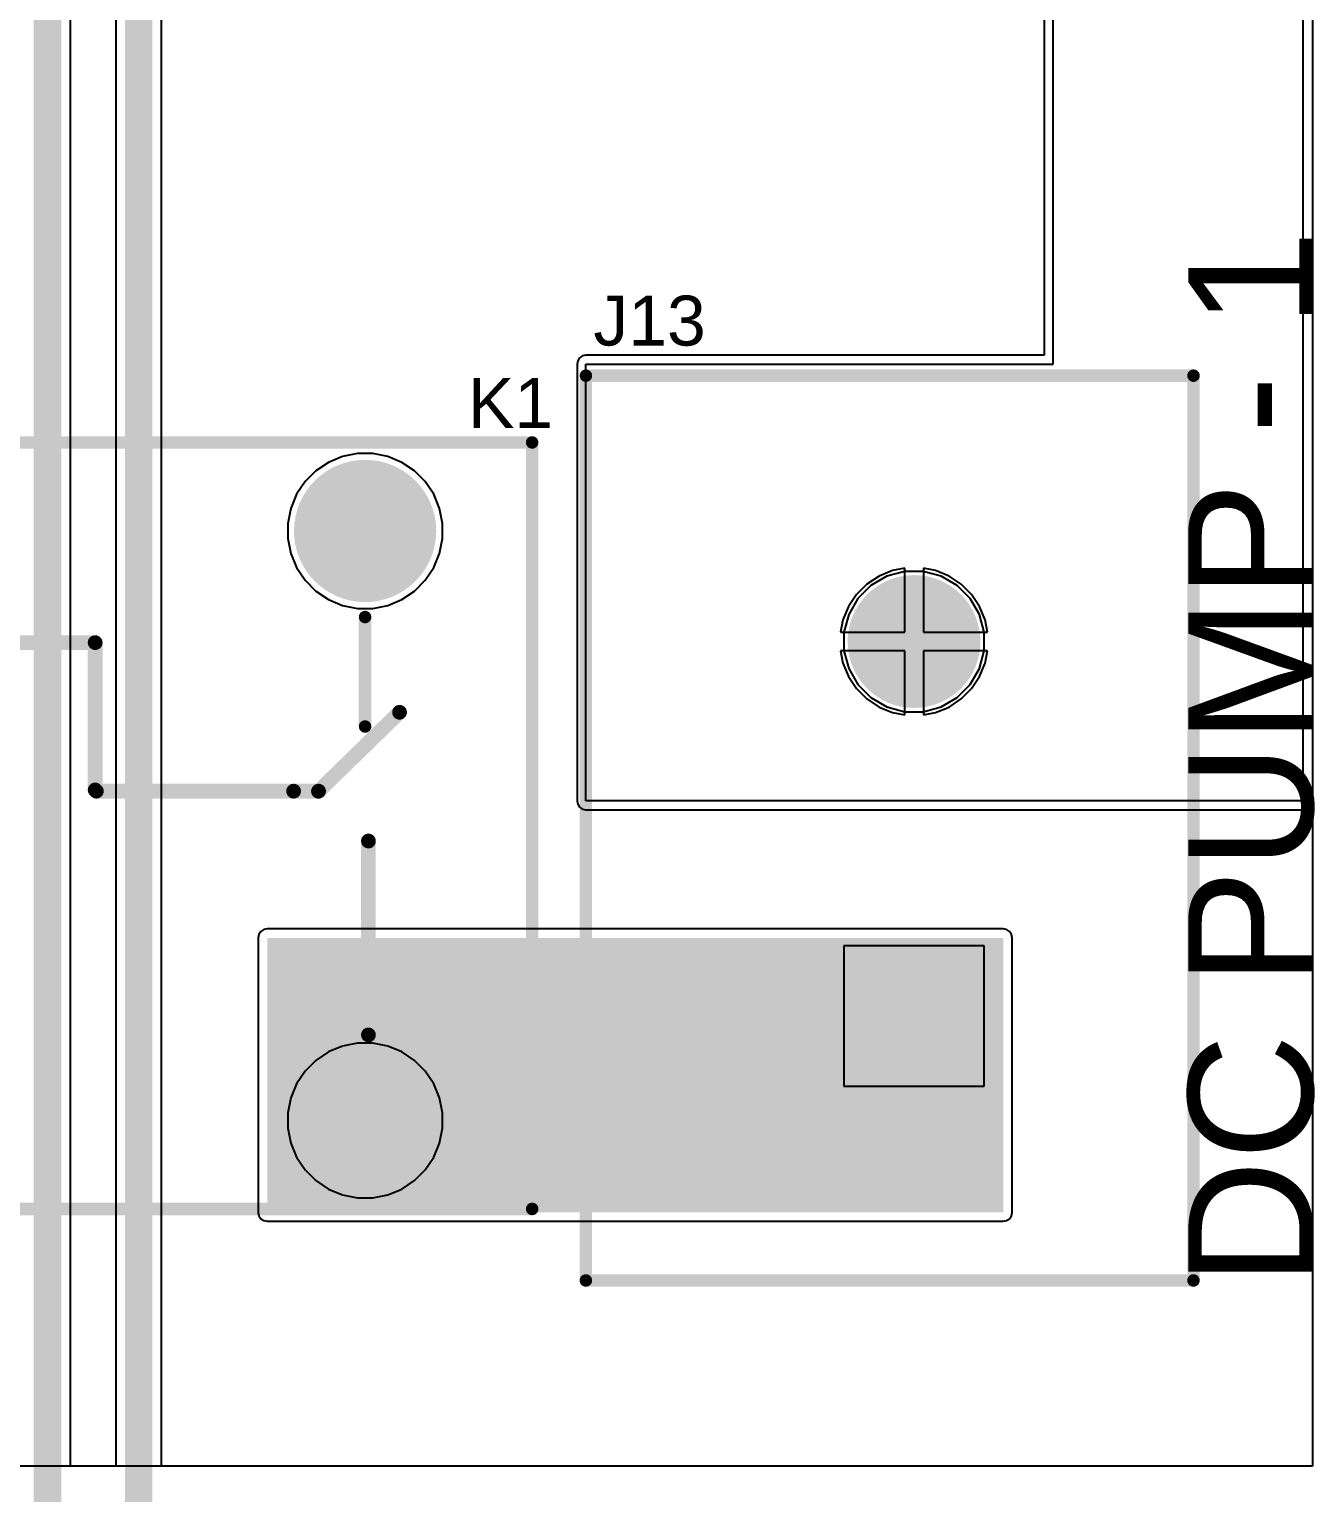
# Model space of a CAD drawing. Header units: millimetres. Extents: x -3 to 175, y -4 to 177.
# Drawn here: x 148.8 to 174.97, y 64.91 to 94.7 of the extents above; entities that cross this region are included whole.
import ezdxf

# ---------------------------------------------------------------- set-up
doc = ezdxf.new("R2010")
doc.units = ezdxf.units.MM
for name, color, linetype in [('BottomLayer', 5, 'Continuous'), ('BottomSolder', 6, 'Continuous'), ('MultiLayer', 9, 'Continuous'), ('PadHoleLayer', 156, 'Continuous'), ('TopLayer', 1, 'Continuous'), ('TopOverlay', 2, 'Continuous'), ('TopSolder', 216, 'Continuous')]:
    doc.layers.add(name, color=color, linetype=linetype)
doc.styles.add('Arial', font='', dxfattribs={"height": 0.2})
doc.styles.get('Arial').set_extended_font_data('Arial')

# ---------------------------------------------------------------- blocks, each defined once
blk = doc.blocks.new('SRD_05VDC_SL_C_101')
at = {"layer": 'BottomLayer'}
h = blk.add_hatch(color=5, dxfattribs=at)
edge = h.paths.add_edge_path()
edge.add_arc((-5.1, 6), 1.397, 0, 360)
h = blk.add_hatch(color=5, dxfattribs=at)
edge = h.paths.add_edge_path()
edge.add_arc((7.1, 5.999), 1.397, 0, 360)
h = blk.add_hatch(color=5, dxfattribs=at)
edge = h.paths.add_edge_path()
edge.add_arc((-7.1, 0), 1.397, 0, 360)
h = blk.add_hatch(color=5, dxfattribs=at)
edge = h.paths.add_edge_path()
edge.add_arc((-5.1, -6), 1.397, 0, 360)
h = blk.add_hatch(color=5, dxfattribs=at)
edge = h.paths.add_edge_path()
edge.add_arc((7.1, -5.999), 1.397, 0, 360)
at = {"layer": 'BottomSolder'}
h = blk.add_hatch(color=6, dxfattribs=at)
edge = h.paths.add_edge_path()
edge.add_arc((-5.1, 6), 1.448, 0, 360)
h = blk.add_hatch(color=6, dxfattribs=at)
edge = h.paths.add_edge_path()
edge.add_arc((7.1, 5.999), 1.448, 0, 360)
h = blk.add_hatch(color=6, dxfattribs=at)
edge = h.paths.add_edge_path()
edge.add_arc((-7.1, 0), 1.448, 0, 360)
h = blk.add_hatch(color=6, dxfattribs=at)
edge = h.paths.add_edge_path()
edge.add_arc((-5.1, -6), 1.448, 0, 360)
h = blk.add_hatch(color=6, dxfattribs=at)
edge = h.paths.add_edge_path()
edge.add_arc((7.1, -5.999), 1.448, 0, 360)
at = {"layer": 'MultiLayer'}
h = blk.add_hatch(color=9, dxfattribs=at)
edge = h.paths.add_edge_path()
edge.add_arc((-5.1, 6), 1.397, 0, 360)
h = blk.add_hatch(color=9, dxfattribs=at)
edge = h.paths.add_edge_path()
edge.add_arc((7.1, 5.999), 1.397, 0, 360)
h = blk.add_hatch(color=9, dxfattribs=at)
edge = h.paths.add_edge_path()
edge.add_arc((-7.1, 0), 1.397, 0, 360)
h = blk.add_hatch(color=9, dxfattribs=at)
edge = h.paths.add_edge_path()
edge.add_arc((-5.1, -6), 1.397, 0, 360)
h = blk.add_hatch(color=9, dxfattribs=at)
edge = h.paths.add_edge_path()
edge.add_arc((7.1, -5.999), 1.397, 0, 360)
at = {"layer": 'PadHoleLayer'}
h = blk.add_hatch(color=156, dxfattribs=at)
edge = h.paths.add_edge_path()
edge.add_arc((-5.1, 6), 0.762, 0, 360)
h = blk.add_hatch(color=156, dxfattribs=at)
edge = h.paths.add_edge_path()
edge.add_arc((7.1, 5.999), 0.762, 0, 360)
h = blk.add_hatch(color=156, dxfattribs=at)
edge = h.paths.add_edge_path()
edge.add_arc((-7.1, 0), 0.762, 0, 360)
h = blk.add_hatch(color=156, dxfattribs=at)
edge = h.paths.add_edge_path()
edge.add_arc((-5.1, -6), 0.762, 0, 360)
h = blk.add_hatch(color=156, dxfattribs=at)
edge = h.paths.add_edge_path()
edge.add_arc((7.1, -5.999), 0.762, 0, 360)
at = {"layer": 'TopLayer'}
h = blk.add_hatch(color=1, dxfattribs=at)
edge = h.paths.add_edge_path()
edge.add_arc((-5.1, 6), 1.397, 0, 360)
h = blk.add_hatch(color=1, dxfattribs=at)
edge = h.paths.add_edge_path()
edge.add_arc((7.1, 5.999), 1.397, 0, 360)
h = blk.add_hatch(color=1, dxfattribs=at)
edge = h.paths.add_edge_path()
edge.add_arc((-7.1, 0), 1.397, 0, 360)
h = blk.add_hatch(color=1, dxfattribs=at)
edge = h.paths.add_edge_path()
edge.add_arc((-5.1, -6), 1.397, 0, 360)
h = blk.add_hatch(color=1, dxfattribs=at)
edge = h.paths.add_edge_path()
edge.add_arc((7.1, -5.999), 1.397, 0, 360)
at = {"layer": 'TopSolder'}
h = blk.add_hatch(color=216, dxfattribs=at)
edge = h.paths.add_edge_path()
edge.add_arc((-5.1, 6), 1.448, 0, 360)
h = blk.add_hatch(color=216, dxfattribs=at)
edge = h.paths.add_edge_path()
edge.add_arc((7.1, 5.999), 1.448, 0, 360)
h = blk.add_hatch(color=216, dxfattribs=at)
edge = h.paths.add_edge_path()
edge.add_arc((-7.1, 0), 1.448, 0, 360)
h = blk.add_hatch(color=216, dxfattribs=at)
edge = h.paths.add_edge_path()
edge.add_arc((-5.1, -6), 1.448, 0, 360)
h = blk.add_hatch(color=216, dxfattribs=at)
edge = h.paths.add_edge_path()
edge.add_arc((7.1, -5.999), 1.448, 0, 360)
at = {"layer": 'TopOverlay'}
for points, const_width in [([(-8.699, 0.295), (-8.699, 7.8)], 0.254), ([(-8.699, 7.8), (10.501, 7.8)], 0.254), ([(10.501, -7.8), (10.501, 7.8)], 0.254), ([(-3.31, 6), (-2.292, 6)], 0.3), ([(-2.292, 1.051), (-2.292, 6)], 0.3), ([(7.099, 2.019), (7.099, 4.247)], 0.254), ([(-7.032, 3.727), (1.604, 3.727)], 0.3), ([(-7.032, 1.8), (-7.032, 3.727)], 0.3), ([(1.604, 0.727), (1.604, 3.727)], 0.3), ([(6.15, 0.701), (7.801, 2.309)], 0.3), ([(-3.775, -1), (-3.775, 1)], 0.254), ([(-3.775, 1), (-0.775, 1)], 0.254), ([(-0.775, -1), (-0.775, 1)], 0.254), ([(1.604, 0.727), (1.628, 0.703)], 0.3), ([(1.628, 0.703), (5.644, 0.703)], 0.3), ([(5.644, 0.703), (6.152, 0.703)], 0.3), ([(-8.699, -7.8), (-8.699, -0.295)], 0.254), ([(7.168, -4.257), (7.168, -0.312)], 0.3), ([(-3.775, -1), (-0.775, -1)], 0.254), ([(-2.292, -6), (-2.292, -1.051)], 0.3), ([(-3.31, -6), (-2.292, -6)], 0.3), ([(-8.699, -7.8), (10.501, -7.8)], 0.254)]:
    blk.add_lwpolyline(points, dxfattribs=dict(at, const_width=const_width))
for points, const_width in [([(-8.763, 7.8, 1), (-8.636, 7.8, 1)], 0.127), ([(-8.763, 7.8, 1), (-8.636, 7.8, 1)], 0.127), ([(10.437, 7.8, 1), (10.564, 7.8, 1)], 0.127), ([(10.437, 7.8, 1), (10.564, 7.8, 1)], 0.127), ([(-3.385, 6, 1), (-3.235, 6, 1)], 0.15), ([(-2.367, 6, 1), (-2.217, 6, 1)], 0.15), ([(-2.367, 6, 1), (-2.217, 6, 1)], 0.15), ([(7.036, 4.247, 1), (7.163, 4.247, 1)], 0.127), ([(-7.107, 3.727, 1), (-6.957, 3.727, 1)], 0.15), ([(-7.107, 3.727, 1), (-6.957, 3.727, 1)], 0.15), ([(1.529, 3.727, 1), (1.679, 3.727, 1)], 0.15), ([(1.529, 3.727, 1), (1.679, 3.727, 1)], 0.15), ([(7.726, 2.309, 1), (7.876, 2.309, 1)], 0.15), ([(7.036, 2.019, 1), (7.163, 2.019, 1)], 0.127), ([(-7.107, 1.8, 1), (-6.957, 1.8, 1)], 0.15), ([(-2.367, 1.051, 1), (-2.217, 1.051, 1)], 0.15), ([(-3.838, 1, 1), (-3.711, 1, 1)], 0.127), ([(-3.838, 1, 1), (-3.711, 1, 1)], 0.127), ([(-0.838, 1, 1), (-0.711, 1, 1)], 0.127), ([(-0.838, 1, 1), (-0.711, 1, 1)], 0.127), ([(1.529, 0.727, 1), (1.679, 0.727, 1)], 0.15), ([(1.529, 0.727, 1), (1.679, 0.727, 1)], 0.15), ([(1.553, 0.703, 1), (1.703, 0.703, 1)], 0.15), ([(1.553, 0.703, 1), (1.703, 0.703, 1)], 0.15), ([(5.569, 0.703, 1), (5.719, 0.703, 1)], 0.15), ([(5.569, 0.703, 1), (5.719, 0.703, 1)], 0.15), ([(6.075, 0.701, 1), (6.225, 0.701, 1)], 0.15), ([(6.077, 0.703, 1), (6.227, 0.703, 1)], 0.15), ([(-8.763, 0.295, 1), (-8.636, 0.295, 1)], 0.127), ([(-8.763, -0.295, 1), (-8.636, -0.295, 1)], 0.127), ([(7.093, -0.312, 1), (7.243, -0.312, 1)], 0.15), ([(-3.838, -1, 1), (-3.711, -1, 1)], 0.127), ([(-3.838, -1, 1), (-3.711, -1, 1)], 0.127), ([(-0.838, -1, 1), (-0.711, -1, 1)], 0.127), ([(-0.838, -1, 1), (-0.711, -1, 1)], 0.127), ([(-2.367, -1.051, 1), (-2.217, -1.051, 1)], 0.15), ([(7.093, -4.257, 1), (7.243, -4.257, 1)], 0.15), ([(-3.385, -6, 1), (-3.235, -6, 1)], 0.15), ([(-2.367, -6, 1), (-2.217, -6, 1)], 0.15), ([(-2.367, -6, 1), (-2.217, -6, 1)], 0.15), ([(-8.763, -7.8, 1), (-8.636, -7.8, 1)], 0.127), ([(-8.763, -7.8, 1), (-8.636, -7.8, 1)], 0.127), ([(10.437, -7.8, 1), (10.564, -7.8, 1)], 0.127), ([(10.438, -7.8, 1), (10.565, -7.8, 1)], 0.127)]:
    blk.add_lwpolyline(points, format="xyb", close=True, dxfattribs=dict(at, const_width=const_width))
blk.add_text('1', height=1, rotation=360, dxfattribs=at).set_placement((-7.132, -6.559))
blk = doc.blocks.new('KF28C_7_62_2P_108')
at = {"layer": 'BottomLayer'}
blk.add_hatch(color=5, dxfattribs=at).paths.add_polyline_path([(-5.06, 1.25), (-2.56, 1.25), (-2.56, -1.25), (-5.06, -1.25)])
h = blk.add_hatch(color=5, dxfattribs=at)
edge = h.paths.add_edge_path()
edge.add_arc((3.81, 0), 1.25, 0, 360)
at = {"layer": 'BottomSolder'}
blk.add_hatch(color=6, dxfattribs=at).paths.add_polyline_path([(-5.162, 1.352), (-2.458, 1.352), (-2.458, -1.352), (-5.162, -1.352)])
h = blk.add_hatch(color=6, dxfattribs=at)
edge = h.paths.add_edge_path()
edge.add_arc((3.81, 0), 1.352, 0, 360)
at = {"layer": 'MultiLayer'}
blk.add_hatch(color=9, dxfattribs=at).paths.add_polyline_path([(-5.06, 1.25), (-2.56, 1.25), (-2.56, -1.25), (-5.06, -1.25)])
h = blk.add_hatch(color=9, dxfattribs=at)
edge = h.paths.add_edge_path()
edge.add_arc((3.81, 0), 1.25, 0, 360)
at = {"layer": 'PadHoleLayer'}
h = blk.add_hatch(color=156, dxfattribs=at)
edge = h.paths.add_edge_path()
edge.add_arc((-3.81, 0), 0.8, 0, 360)
h = blk.add_hatch(color=156, dxfattribs=at)
edge = h.paths.add_edge_path()
edge.add_arc((3.81, 0), 0.8, 0, 360)
at = {"layer": 'TopLayer'}
blk.add_hatch(color=1, dxfattribs=at).paths.add_polyline_path([(-5.06, 1.25), (-2.56, 1.25), (-2.56, -1.25), (-5.06, -1.25)])
h = blk.add_hatch(color=1, dxfattribs=at)
edge = h.paths.add_edge_path()
edge.add_arc((3.81, 0), 1.25, 0, 360)
at = {"layer": 'TopSolder'}
blk.add_hatch(color=216, dxfattribs=at).paths.add_polyline_path([(-5.162, 1.352), (-2.458, 1.352), (-2.458, -1.352), (-5.162, -1.352)])
h = blk.add_hatch(color=216, dxfattribs=at)
edge = h.paths.add_edge_path()
edge.add_arc((3.81, 0), 1.352, 0, 360)
at = {"layer": 'TopOverlay', "const_width": 0.254}
for points in [[(-9.195, 6.68), (9.22, 6.68)], [(-9.195, 6.68), (-9.195, -5.69)], [(9.22, 6.68), (9.22, -5.69)], [(-9.195, -5.69), (9.22, -5.69)]]:
    blk.add_lwpolyline(points, dxfattribs=at)
at = {"layer": 'TopOverlay', "const_width": 0.127}
for points in [[(-9.258, 6.68, 1), (-9.131, 6.68, 1)], [(-9.258, 6.68, 1), (-9.131, 6.68, 1)], [(9.157, 6.68, 1), (9.284, 6.68, 1)], [(9.157, 6.68, 1), (9.284, 6.68, 1)], [(-9.258, -5.69, 1), (-9.131, -5.69, 1)], [(-9.258, -5.69, 1), (-9.131, -5.69, 1)], [(9.157, -5.69, 1), (9.284, -5.69, 1)], [(9.157, -5.69, 1), (9.284, -5.69, 1)]]:
    blk.add_lwpolyline(points, format="xyb", close=True, dxfattribs=at)

msp = doc.modelspace()

# ---------------------------------------------------------------- hatches: boundary and pattern name
at = {"layer": 'TopLayer'}
msp.add_hatch(color=1, dxfattribs=at).paths.add_polyline_path([(153.645, 70.617), (168.631, 70.617), (168.631, 76.205), (153.645, 76.205)])

# ---------------------------------------------------------------- linework, layer by layer
at = {"layer": 'BottomLayer'}
for p, q in [((174.925, 176.068), (174.925, 65.456)), ((149.64, 65.456), (149.64, 121.924)), ((150.562, 121.626), (150.562, 65.456)), ((151.495, 65.456), (151.495, 121.626)), ((154.893, 85.883), (154.635, 85.71)), ((155.18, 86.001), (154.893, 85.883)), ((155.484, 86.062), (155.18, 86.001)), ((155.794, 86.062), (155.484, 86.062)), ((156.099, 86.001), (155.794, 86.062)), ((156.385, 85.883), (156.099, 86.001)), ((156.643, 85.71), (156.385, 85.883)), ((154.416, 85.491), (154.244, 85.233)), ((154.635, 85.71), (154.416, 85.491)), ((156.863, 85.491), (156.643, 85.71)), ((157.035, 85.233), (156.863, 85.491)), ((154.244, 85.233), (154.125, 84.946)), ((157.154, 84.946), (157.035, 85.233)), ((154.125, 84.946), (154.064, 84.642)), ((157.214, 84.642), (157.154, 84.946)), ((154.064, 84.642), (154.064, 84.332)), ((157.214, 84.332), (157.214, 84.642)), ((154.064, 84.332), (154.125, 84.028)), ((157.154, 84.028), (157.214, 84.332)), ((154.125, 84.028), (154.244, 83.741)), ((157.035, 83.741), (157.154, 84.028)), ((154.244, 83.741), (154.416, 83.483)), ((156.863, 83.483), (157.035, 83.741)), ((154.416, 83.483), (154.635, 83.264)), ((156.643, 83.264), (156.863, 83.483)), ((166.263, 83.568), (165.938, 83.38)), ((166.626, 83.665), (166.263, 83.568)), ((167.002, 83.665), (166.626, 83.665)), ((167.366, 83.568), (167.002, 83.665)), ((167.691, 83.38), (167.366, 83.568)), ((154.635, 83.264), (154.893, 83.092)), ((156.385, 83.092), (156.643, 83.264)), ((165.672, 83.114), (165.484, 82.788)), ((165.938, 83.38), (165.672, 83.114)), ((167.957, 83.114), (167.691, 83.38)), ((168.145, 82.788), (167.957, 83.114)), ((154.893, 83.092), (155.18, 82.973)), ((155.18, 82.973), (155.484, 82.912)), ((155.484, 82.912), (155.794, 82.912)), ((155.794, 82.912), (156.099, 82.973)), ((156.099, 82.973), (156.385, 83.092)), ((165.484, 82.788), (165.387, 82.425)), ((168.242, 82.425), (168.145, 82.788)), ((165.387, 82.425), (165.387, 82.049)), ((168.242, 82.049), (168.242, 82.425)), ((165.387, 82.049), (165.484, 81.686)), ((168.145, 81.686), (168.242, 82.049)), ((165.484, 81.686), (165.672, 81.36)), ((167.957, 81.36), (168.145, 81.686)), ((165.672, 81.36), (165.938, 81.095)), ((167.691, 81.095), (167.957, 81.36)), ((165.938, 81.095), (166.263, 80.907)), ((167.366, 80.907), (167.691, 81.095)), ((166.263, 80.907), (166.626, 80.809)), ((166.626, 80.809), (167.002, 80.809)), ((167.002, 80.809), (167.366, 80.907)), ((168.242, 76.045), (165.387, 76.045)), ((165.387, 76.045), (165.387, 73.189)), ((168.242, 73.189), (168.242, 76.045)), ((154.893, 73.884), (154.635, 73.711)), ((155.18, 74.002), (154.893, 73.884)), ((155.484, 74.063), (155.18, 74.002)), ((155.794, 74.063), (155.484, 74.063)), ((156.099, 74.002), (155.794, 74.063)), ((156.385, 73.884), (156.099, 74.002)), ((156.643, 73.711), (156.385, 73.884)), ((154.635, 73.711), (154.416, 73.492)), ((156.863, 73.492), (156.643, 73.711)), ((154.416, 73.492), (154.244, 73.234)), ((157.035, 73.234), (156.863, 73.492)), ((154.244, 73.234), (154.125, 72.948)), ((157.154, 72.948), (157.035, 73.234)), ((165.387, 73.189), (168.242, 73.189)), ((154.125, 72.948), (154.064, 72.643)), ((157.214, 72.643), (157.154, 72.948)), ((154.064, 72.643), (154.064, 72.333)), ((157.214, 72.333), (157.214, 72.643)), ((154.064, 72.333), (154.125, 72.029)), ((157.154, 72.029), (157.214, 72.333)), ((154.125, 72.029), (154.244, 71.742)), ((157.035, 71.742), (157.154, 72.029)), ((154.244, 71.742), (154.416, 71.484)), ((156.863, 71.484), (157.035, 71.742)), ((154.416, 71.484), (154.635, 71.265)), ((154.635, 71.265), (154.893, 71.093)), ((156.385, 71.093), (156.643, 71.265)), ((156.643, 71.265), (156.863, 71.484)), ((154.893, 71.093), (155.18, 70.974)), ((155.18, 70.974), (155.484, 70.913)), ((155.484, 70.913), (155.794, 70.913)), ((155.794, 70.913), (156.099, 70.974)), ((156.099, 70.974), (156.385, 71.093)), ((150.562, 65.456), (149.64, 65.456)), ((174.925, 65.456), (151.495, 65.456))]:
    msp.add_line(p, q, dxfattribs=at)
at = {"layer": 'BottomLayer', "const_width": 0.559}
for points in [[(149.174, 35.611), (149.174, 122.047)], [(151.028, 121.626), (151.028, 6.259)]]:
    msp.add_lwpolyline(points, dxfattribs=at)
at = {"layer": 'TopLayer'}
for p, q in [((174.727, 176.068), (174.727, 78.994)), ((169.465, 109.928), (169.465, 88.065)), ((169.647, 87.884), (169.647, 110.109)), ((159.967, 87.953), (159.953, 87.884)), ((159.953, 87.884), (159.953, 78.994)), ((160.006, 88.012), (159.967, 87.953)), ((160.065, 88.051), (160.006, 88.012)), ((160.134, 88.065), (160.065, 88.051)), ((169.465, 88.065), (160.134, 88.065)), ((160.134, 78.994), (160.134, 87.884)), ((160.134, 87.884), (169.647, 87.884)), ((154.893, 85.883), (154.635, 85.71)), ((155.18, 86.001), (154.893, 85.883)), ((155.484, 86.062), (155.18, 86.001)), ((155.794, 86.062), (155.484, 86.062)), ((156.099, 86.001), (155.794, 86.062)), ((156.385, 85.883), (156.099, 86.001)), ((156.643, 85.71), (156.385, 85.883)), ((154.416, 85.491), (154.244, 85.233)), ((154.635, 85.71), (154.416, 85.491)), ((156.863, 85.491), (156.643, 85.71)), ((157.035, 85.233), (156.863, 85.491)), ((154.244, 85.233), (154.125, 84.946)), ((157.154, 84.946), (157.035, 85.233)), ((154.125, 84.946), (154.064, 84.642)), ((157.214, 84.642), (157.154, 84.946)), ((154.064, 84.642), (154.064, 84.332)), ((157.214, 84.332), (157.214, 84.642)), ((154.064, 84.332), (154.125, 84.028)), ((157.154, 84.028), (157.214, 84.332)), ((154.125, 84.028), (154.244, 83.741)), ((157.035, 83.741), (157.154, 84.028)), ((154.244, 83.741), (154.416, 83.483)), ((156.863, 83.483), (157.035, 83.741)), ((166.624, 83.733), (166.376, 83.683)), ((166.624, 82.428), (166.624, 83.733)), ((167.253, 83.683), (167.005, 83.733)), ((167.005, 83.733), (167.005, 82.428)), ((154.416, 83.483), (154.635, 83.264)), ((156.643, 83.264), (156.863, 83.483)), ((165.856, 83.405), (165.646, 83.196)), ((166.102, 83.57), (165.856, 83.405)), ((166.376, 83.683), (166.102, 83.57)), ((167.527, 83.57), (167.253, 83.683)), ((167.773, 83.405), (167.527, 83.57)), ((167.983, 83.196), (167.773, 83.405)), ((154.635, 83.264), (154.893, 83.092)), ((156.385, 83.092), (156.643, 83.264)), ((165.646, 83.196), (165.482, 82.95)), ((168.147, 82.95), (167.983, 83.196)), ((154.893, 83.092), (155.18, 82.973)), ((155.18, 82.973), (155.484, 82.912)), ((155.484, 82.912), (155.794, 82.912)), ((155.794, 82.912), (156.099, 82.973)), ((156.099, 82.973), (156.385, 83.092)), ((165.482, 82.95), (165.368, 82.676)), ((168.261, 82.676), (168.147, 82.95)), ((165.368, 82.676), (165.319, 82.428)), ((168.31, 82.428), (168.261, 82.676)), ((165.319, 82.428), (166.624, 82.428)), ((167.005, 82.428), (168.31, 82.428)), ((166.624, 82.047), (165.319, 82.047)), ((165.319, 82.047), (165.368, 81.798)), ((166.624, 80.742), (166.624, 82.047)), ((168.31, 82.047), (167.005, 82.047)), ((167.005, 82.047), (167.005, 80.742)), ((168.261, 81.798), (168.31, 82.047)), ((165.368, 81.798), (165.482, 81.525)), ((168.147, 81.525), (168.261, 81.798)), ((165.482, 81.525), (165.646, 81.278)), ((167.983, 81.278), (168.147, 81.525)), ((165.646, 81.278), (165.856, 81.069)), ((165.856, 81.069), (166.102, 80.904)), ((167.527, 80.904), (167.773, 81.069)), ((167.773, 81.069), (167.983, 81.278)), ((166.102, 80.904), (166.376, 80.791)), ((166.376, 80.791), (166.624, 80.742)), ((167.005, 80.742), (167.253, 80.791)), ((167.253, 80.791), (167.527, 80.904)), ((159.953, 78.994), (159.967, 78.925)), ((174.727, 78.994), (160.134, 78.994)), ((159.967, 78.925), (160.006, 78.866)), ((160.006, 78.866), (160.065, 78.827)), ((160.065, 78.827), (160.134, 78.813)), ((160.134, 78.813), (174.727, 78.813)), ((174.727, 78.813), (174.796, 78.827)), ((174.796, 78.827), (174.798, 78.828)), ((174.798, 78.828), (174.925, 78.76)), ((174.925, 78.76), (174.925, 65.456)), ((153.477, 76.274), (153.463, 76.205)), ((153.516, 76.333), (153.477, 76.274)), ((153.575, 76.373), (153.516, 76.333)), ((153.645, 76.386), (153.575, 76.373)), ((168.631, 76.386), (153.645, 76.386)), ((168.7, 76.373), (168.631, 76.386)), ((168.759, 76.333), (168.7, 76.373)), ((168.798, 76.274), (168.759, 76.333)), ((168.812, 76.205), (168.798, 76.274)), ((153.463, 76.205), (153.463, 70.617)), ((168.812, 70.617), (168.812, 76.205)), ((153.463, 70.617), (153.477, 70.548)), ((168.798, 70.548), (168.812, 70.617)), ((153.477, 70.548), (153.516, 70.489)), ((153.516, 70.489), (153.575, 70.45)), ((153.575, 70.45), (153.645, 70.436)), ((153.645, 70.436), (168.631, 70.436)), ((168.631, 70.436), (168.7, 70.45)), ((168.7, 70.45), (168.759, 70.489)), ((168.759, 70.489), (168.798, 70.548)), ((174.925, 65.456), (141.859, 65.456))]:
    msp.add_line(p, q, dxfattribs=at)

# ---------------------------------------------------------------- block references
at = {"rotation": 90}
msp.add_blockref('KF28C_7_62_2P_108', (166.814, 78.427), dxfattribs=at)
msp.add_blockref('SRD_05VDC_SL_C_101', (148.539, 78.488))

# ---------------------------------------------------------------- texts
at = {"layer": 'TopOverlay', "style": 'Arial'}
msp.add_text('DC PUMP - 1', height=2.54, rotation=90, dxfattribs=at).set_placement((174.936, 69.12))
for s, p in [('J13', (160.287, 88.261)), ('K1', (157.731, 86.585))]:
    msp.add_text(s, height=1.016, dxfattribs=at).set_placement(p)

doc.saveas('drawing.dxf')
